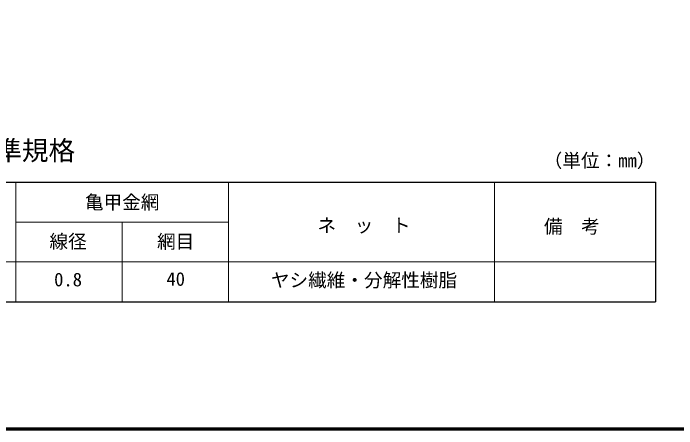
# Model space of a CAD drawing. Units: millimetres, scale not verified. Extents: x 200 to 8200, y 200 to 5825.
# Drawn here: x 1767 to 4261, y 200 to 1761 of the extents above; entities that cross this region are included whole.
import ezdxf
from ezdxf.enums import TextEntityAlignment as Align

# ---------------------------------------------------------------- set-up
doc = ezdxf.new("R2010")
doc.units = ezdxf.units.MM
doc.header["$LTSCALE"] = 20
doc.layers.add('C-MTR', color=5, linetype='Continuous')
doc.layers.add('C-MTR-TXT', color=5, linetype='Continuous')
for name, color, linetype, lineweight in [('C-MTR-FRAM', 5, 'Continuous', 25), ('C-MTR-LINE', 5, 'Continuous', 13), ('C-TTL', 2, 'Continuous', 70)]:
    doc.layers.add(name, color=color, linetype=linetype, lineweight=lineweight)
doc.styles.add('ＭＳ ゴシック', font='')
doc.styles.get('ＭＳ ゴシック').set_extended_font_data('MS Gothic')

msp = doc.modelspace()

# ---------------------------------------------------------------- linework, layer by layer
at = {"layer": 'C-MTR-FRAM'}
for p, q in [((499.94, 1126.68), (4181.27, 1126.68)), ((4181.27, 1127.08), (4181.27, 677.08)), ((499.94, 676.68), (4181.27, 676.68))]:
    msp.add_line(p, q, dxfattribs=at)
at = {"layer": 'C-MTR-LINE'}
for p, q in [((1776.68, 1126.68), (1776.68, 676.68)), ((2576.68, 1126.68), (2576.68, 676.68)), ((3576.68, 1126.68), (3576.68, 676.68)), ((1776.68, 976.68), (2576.68, 976.68)), ((2176.68, 976.68), (2176.68, 676.68)), ((499.94, 826.68), (4181.27, 826.68))]:
    msp.add_line(p, q, dxfattribs=at)
at = {"layer": 'C-TTL'}
msp.add_lwpolyline([(200, 200), (8200, 200), (8200, 5740), (200, 5740)], close=True, dxfattribs=at)

# ---------------------------------------------------------------- texts
at = {"layer": 'C-MTR', "style": 'ＭＳ ゴシック'}
msp.add_text('かまくらマット肥料袋付標準規格', height=73.31, dxfattribs=at).set_placement((499.81, 1186.81), align=Align.BOTTOM_LEFT)
at = {"layer": 'C-MTR-TXT', "style": 'ＭＳ ゴシック'}
for s, p in [('（単位：mm）', (3761.27, 1166.68)), ('亀甲金網', (2036.61, 1010.22)), ('備\u3000考', (3762.17, 918.99))]:
    msp.add_text(s, height=51.32, dxfattribs=at).set_placement(p, align=Align.BOTTOM_LEFT)
for s, p in [('ネ\u3000ッ\u3000ト', (3085.69, 922.99)), ('線径', (1973.22, 862.51)), ('網目', (2377.86, 862.51)), ('0.8', (1973.22, 719.66)), ('40', (2377.86, 721.66)), ('ヤシ繊維・分解性樹脂', (3085.69, 717.26))]:
    msp.add_text(s, height=51.32, dxfattribs=at).set_placement(p, align=Align.BOTTOM_CENTER)

doc.saveas('drawing.dxf')
